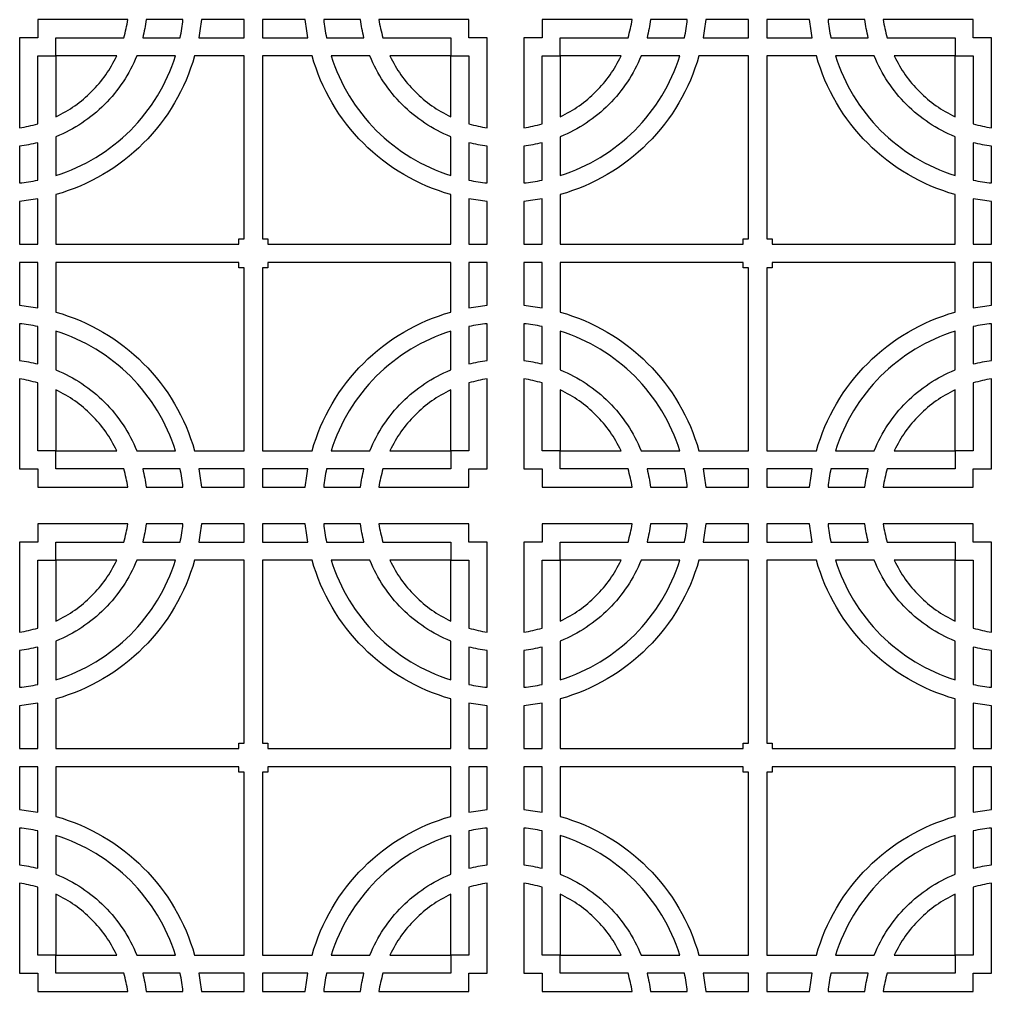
# Model space of a CAD drawing. Extents: x -89 to 89, y -48 to 48.
# Drawn here: x -27.1 to -0.5, y -27.1 to -0.5 of the extents above; entities that cross this region are included whole.
import ezdxf

# ---------------------------------------------------------------- set-up
doc = ezdxf.new("R2010")
doc.units = 0

msp = doc.modelspace()

# ---------------------------------------------------------------- linework, layer by layer
at = {"layer": 'MATERIAL3'}
for points in [[(-26.1, -1.5), (-26.1, -1), (-26.1, -1), (-24.245898, -1), (-24.245898, -1, 0.0183026), (-24.181744, -0.752014, 0.0183026), (-24.135898, -0.5), (-26.6, -0.5), (-26.6, -0.5), (-26.6, -1), (-26.6, -1), (-27.1, -1), (-27.1, -1), (-27.1, -3.464102), (-27.1, -3.464102, 0.0183026), (-26.847986, -3.418256, 0.0183026), (-26.6, -3.354102), (-26.6, -1.5), (-26.6, -1.5), (-26.1, -1.5)], [(-22.625063, -0.5), (-23.631373, -0.5), (-23.631373, -0.5, -0.0159204), (-23.671233, -0.751523, -0.0159204), (-23.727017, -1), (-22.701021, -1), (-22.701021, -1, 0.0126495), (-22.656716, -0.750961, 0.0126495)], [(-22.191673, -1), (-20.95, -1), (-20.95, -1), (-20.95, -0.5), (-20.95, -0.5), (-22.122774, -0.5), (-22.122774, -0.5, -0.0114755), (-22.151485, -0.750791, -0.0114755)], [(-19.277226, -0.5), (-20.45, -0.5), (-20.45, -0.5), (-20.45, -1), (-20.45, -1), (-19.208327, -1), (-19.208327, -1, -0.0114755), (-19.248515, -0.750791, -0.0114755)], [(-18.698979, -1), (-17.672983, -1), (-17.672983, -1, -0.0159204), (-17.728767, -0.751523, -0.0159204), (-17.768627, -0.5), (-18.774937, -0.5), (-18.774937, -0.5, 0.0126495), (-18.743284, -0.750961, 0.0126495)], [(-14.8, -0.5), (-17.264102, -0.5), (-17.264102, -0.5, 0.0183026), (-17.218256, -0.752014, 0.0183026), (-17.154102, -1), (-15.3, -1), (-15.3, -1), (-15.3, -1.5), (-15.3, -1.5), (-14.8, -1.5), (-14.8, -1.5), (-14.8, -3.354102), (-14.8, -3.354102, 0.0183026), (-14.552014, -3.418256, 0.0183026), (-14.3, -3.464102), (-14.3, -1), (-14.3, -1), (-14.8, -1), (-14.8, -1), (-14.8, -0.5)], [(-12.3, -1.5), (-12.3, -1), (-12.3, -1), (-10.445898, -1), (-10.445898, -1, 0.0183026), (-10.381744, -0.752014, 0.0183026), (-10.335898, -0.5), (-12.8, -0.5), (-12.8, -0.5), (-12.8, -1), (-12.8, -1), (-13.3, -1), (-13.3, -1), (-13.3, -3.464102), (-13.3, -3.464102, 0.0183026), (-13.047986, -3.418256, 0.0183026), (-12.8, -3.354102), (-12.8, -1.5), (-12.8, -1.5), (-12.3, -1.5)], [(-8.825063, -0.5), (-9.831373, -0.5), (-9.831373, -0.5, -0.0159204), (-9.871233, -0.751523, -0.0159204), (-9.927017, -1), (-8.901021, -1), (-8.901021, -1, 0.0126495), (-8.856716, -0.750961, 0.0126495)], [(-8.391673, -1), (-7.15, -1), (-7.15, -1), (-7.15, -0.5), (-7.15, -0.5), (-8.322774, -0.5), (-8.322774, -0.5, -0.0114755), (-8.351485, -0.750791, -0.0114755)], [(-5.477226, -0.5), (-6.65, -0.5), (-6.65, -0.5), (-6.65, -1), (-6.65, -1), (-5.408327, -1), (-5.408327, -1, -0.0114755), (-5.448515, -0.750791, -0.0114755)], [(-4.898979, -1), (-3.872983, -1), (-3.872983, -1, -0.0159204), (-3.928767, -0.751523, -0.0159204), (-3.968627, -0.5), (-4.974937, -0.5), (-4.974937, -0.5, 0.0126495), (-4.943284, -0.750961, 0.0126495)], [(-1, -0.5), (-3.464102, -0.5), (-3.464102, -0.5, 0.0183026), (-3.418256, -0.752014, 0.0183026), (-3.354102, -1), (-1.5, -1), (-1.5, -1), (-1.5, -1.5), (-1.5, -1.5), (-1, -1.5), (-1, -1.5), (-1, -3.354102), (-1, -3.354102, 0.0183026), (-0.752014, -3.418256, 0.0183026), (-0.5, -3.464102), (-0.5, -1), (-0.5, -1), (-1, -1), (-1, -1), (-1, -0.5)], [(-20.95, -1.5), (-22.308497, -1.5), (-22.308497, -1.5, -0.127985), (-23.710913, -3.889087, -0.127985), (-26.1, -5.291503), (-26.1, -6.65), (-26.1, -6.65), (-21.1, -6.65), (-21.1, -6.65), (-21.1, -6.5), (-21.1, -6.5), (-20.95, -6.5), (-20.95, -6.5), (-20.95, -1.5)], [(-26.1, -4.769696, 0.120758), (-24.064466, -3.535534, 0.120758), (-22.830304, -1.5), (-23.891901, -1.5), (-23.891901, -1.5, -0.100588), (-24.771573, -2.828427, -0.100588), (-26.1, -3.708099), (-26.1, -4.769696)], [(-26.1, -1.5), (-26.1, -3.162278), (-26.1, -3.162278, 0.0858316), (-25.125126, -2.474874, 0.0858316), (-24.437722, -1.5), (-26.1, -1.5)], [(-15.3, -5.291503, -0.127985), (-17.689087, -3.889087, -0.127985), (-19.091503, -1.5), (-20.45, -1.5), (-20.45, -1.5), (-20.45, -6.5), (-20.45, -6.5), (-20.3, -6.5), (-20.3, -6.5), (-20.3, -6.65), (-20.3, -6.65), (-15.3, -6.65), (-15.3, -6.65), (-15.3, -5.291503)], [(-15.3, -4.769696), (-15.3, -3.708099), (-15.3, -3.708099, -0.100588), (-16.628427, -2.828427, -0.100588), (-17.508099, -1.5), (-18.569696, -1.5), (-18.569696, -1.5, 0.120758), (-17.335534, -3.535534, 0.120758)], [(-15.3, -1.5), (-16.962278, -1.5), (-16.962278, -1.5, 0.0858316), (-16.274874, -2.474874, 0.0858316), (-15.3, -3.162278), (-15.3, -1.5)], [(-7.15, -1.5), (-8.508497, -1.5), (-8.508497, -1.5, -0.127985), (-9.910913, -3.889087, -0.127985), (-12.3, -5.291503), (-12.3, -6.65), (-12.3, -6.65), (-7.3, -6.65), (-7.3, -6.65), (-7.3, -6.5), (-7.3, -6.5), (-7.15, -6.5), (-7.15, -6.5), (-7.15, -1.5)], [(-12.3, -4.769696, 0.120758), (-10.264466, -3.535534, 0.120758), (-9.030304, -1.5), (-10.091901, -1.5), (-10.091901, -1.5, -0.100588), (-10.971573, -2.828427, -0.100588), (-12.3, -3.708099), (-12.3, -4.769696)], [(-12.3, -1.5), (-12.3, -3.162278), (-12.3, -3.162278, 0.0858316), (-11.325126, -2.474874, 0.0858316), (-10.637722, -1.5), (-12.3, -1.5)], [(-1.5, -5.291503, -0.127985), (-3.889087, -3.889087, -0.127985), (-5.291503, -1.5), (-6.65, -1.5), (-6.65, -1.5), (-6.65, -6.5), (-6.65, -6.5), (-6.5, -6.5), (-6.5, -6.5), (-6.5, -6.65), (-6.5, -6.65), (-1.5, -6.65), (-1.5, -6.65), (-1.5, -5.291503)], [(-1.5, -4.769696), (-1.5, -3.708099), (-1.5, -3.708099, -0.100588), (-2.828427, -2.828427, -0.100588), (-3.708099, -1.5), (-4.769696, -1.5), (-4.769696, -1.5, 0.120758), (-3.535534, -3.535534, 0.120758)], [(-1.5, -1.5), (-3.162278, -1.5), (-3.162278, -1.5, 0.0858316), (-2.474874, -2.474874, 0.0858316), (-1.5, -3.162278), (-1.5, -1.5)], [(-26.6, -4.898979), (-26.6, -3.872983), (-26.6, -3.872983, -0.0159204), (-26.848477, -3.928767, -0.0159204), (-27.1, -3.968627), (-27.1, -4.974937), (-27.1, -4.974937, 0.0126495), (-26.849039, -4.943284, 0.0126495)], [(-14.8, -3.872983), (-14.8, -4.898979), (-14.8, -4.898979, 0.0126495), (-14.550961, -4.943284, 0.0126495), (-14.3, -4.974937), (-14.3, -3.968627), (-14.3, -3.968627, -0.0159204), (-14.551523, -3.928767, -0.0159204)], [(-12.8, -4.898979), (-12.8, -3.872983), (-12.8, -3.872983, -0.0159204), (-13.048477, -3.928767, -0.0159204), (-13.3, -3.968627), (-13.3, -4.974937), (-13.3, -4.974937, 0.0126495), (-13.049039, -4.943284, 0.0126495)], [(-1, -3.872983), (-1, -4.898979), (-1, -4.898979, 0.0126495), (-0.750961, -4.943284, 0.0126495), (-0.5, -4.974937), (-0.5, -3.968627), (-0.5, -3.968627, -0.0159204), (-0.751523, -3.928767, -0.0159204)], [(-26.6, -6.65), (-26.6, -5.408327), (-26.6, -5.408327, -0.0114755), (-26.849209, -5.448515, -0.0114755), (-27.1, -5.477226), (-27.1, -6.65), (-27.1, -6.65), (-26.6, -6.65)], [(-14.3, -6.65), (-14.3, -5.477226), (-14.3, -5.477226, -0.0114755), (-14.550791, -5.448515, -0.0114755), (-14.8, -5.408327), (-14.8, -6.65), (-14.8, -6.65), (-14.3, -6.65)], [(-12.8, -6.65), (-12.8, -5.408327), (-12.8, -5.408327, -0.0114755), (-13.049209, -5.448515, -0.0114755), (-13.3, -5.477226), (-13.3, -6.65), (-13.3, -6.65), (-12.8, -6.65)], [(-0.5, -6.65), (-0.5, -5.477226), (-0.5, -5.477226, -0.0114755), (-0.750791, -5.448515, -0.0114755), (-1, -5.408327), (-1, -6.65), (-1, -6.65), (-0.5, -6.65)], [(-26.6, -8.391673), (-26.6, -7.15), (-26.6, -7.15), (-27.1, -7.15), (-27.1, -7.15), (-27.1, -8.322774), (-27.1, -8.322774, -0.0114755), (-26.849209, -8.351485, -0.0114755)], [(-26.1, -7.15), (-26.1, -8.508497), (-26.1, -8.508497, -0.127985), (-23.710913, -9.910913, -0.127985), (-22.308497, -12.3), (-20.95, -12.3), (-20.95, -12.3), (-20.95, -7.3), (-20.95, -7.3), (-21.1, -7.3), (-21.1, -7.3), (-21.1, -7.15), (-21.1, -7.15), (-26.1, -7.15)], [(-20.45, -12.3), (-19.091503, -12.3), (-19.091503, -12.3, -0.127985), (-17.689087, -9.910913, -0.127985), (-15.3, -8.508497), (-15.3, -7.15), (-15.3, -7.15), (-20.3, -7.15), (-20.3, -7.15), (-20.3, -7.3), (-20.3, -7.3), (-20.45, -7.3), (-20.45, -7.3), (-20.45, -12.3)], [(-14.8, -7.15), (-14.8, -8.391673), (-14.8, -8.391673, -0.0114755), (-14.550791, -8.351485, -0.0114755), (-14.3, -8.322774), (-14.3, -7.15), (-14.3, -7.15), (-14.8, -7.15)], [(-12.8, -8.391673), (-12.8, -7.15), (-12.8, -7.15), (-13.3, -7.15), (-13.3, -7.15), (-13.3, -8.322774), (-13.3, -8.322774, -0.0114755), (-13.049209, -8.351485, -0.0114755)], [(-12.3, -7.15), (-12.3, -8.508497), (-12.3, -8.508497, -0.127985), (-9.910913, -9.910913, -0.127985), (-8.508497, -12.3), (-7.15, -12.3), (-7.15, -12.3), (-7.15, -7.3), (-7.15, -7.3), (-7.3, -7.3), (-7.3, -7.3), (-7.3, -7.15), (-7.3, -7.15), (-12.3, -7.15)], [(-6.65, -12.3), (-5.291503, -12.3), (-5.291503, -12.3, -0.127985), (-3.889087, -9.910913, -0.127985), (-1.5, -8.508497), (-1.5, -7.15), (-1.5, -7.15), (-6.5, -7.15), (-6.5, -7.15), (-6.5, -7.3), (-6.5, -7.3), (-6.65, -7.3), (-6.65, -7.3), (-6.65, -12.3)], [(-1, -7.15), (-1, -8.391673), (-1, -8.391673, -0.0114755), (-0.750791, -8.351485, -0.0114755), (-0.5, -8.322774), (-0.5, -7.15), (-0.5, -7.15), (-1, -7.15)], [(-27.1, -8.825063), (-27.1, -9.831373), (-27.1, -9.831373, -0.0159204), (-26.848477, -9.871233, -0.0159204), (-26.6, -9.927017), (-26.6, -8.901021), (-26.6, -8.901021, 0.0126495), (-26.849039, -8.856716, 0.0126495)], [(-26.1, -10.091901, -0.100588), (-24.771573, -10.971573, -0.100588), (-23.891901, -12.3), (-22.830304, -12.3), (-22.830304, -12.3, 0.120758), (-24.064466, -10.264466, 0.120758), (-26.1, -9.030304), (-26.1, -10.091901)], [(-17.508099, -12.3, -0.100588), (-16.628427, -10.971573, -0.100588), (-15.3, -10.091901), (-15.3, -9.030304), (-15.3, -9.030304, 0.120758), (-17.335534, -10.264466, 0.120758), (-18.569696, -12.3), (-17.508099, -12.3)], [(-14.3, -9.831373), (-14.3, -8.825063), (-14.3, -8.825063, 0.0126495), (-14.550961, -8.856716, 0.0126495), (-14.8, -8.901021), (-14.8, -9.927017), (-14.8, -9.927017, -0.0159204), (-14.551523, -9.871233, -0.0159204)], [(-13.3, -8.825063), (-13.3, -9.831373), (-13.3, -9.831373, -0.0159204), (-13.048477, -9.871233, -0.0159204), (-12.8, -9.927017), (-12.8, -8.901021), (-12.8, -8.901021, 0.0126495), (-13.049039, -8.856716, 0.0126495)], [(-12.3, -10.091901, -0.100588), (-10.971573, -10.971573, -0.100588), (-10.091901, -12.3), (-9.030304, -12.3), (-9.030304, -12.3, 0.120758), (-10.264466, -10.264466, 0.120758), (-12.3, -9.030304), (-12.3, -10.091901)], [(-3.708099, -12.3, -0.100588), (-2.828427, -10.971573, -0.100588), (-1.5, -10.091901), (-1.5, -9.030304), (-1.5, -9.030304, 0.120758), (-3.535534, -10.264466, 0.120758), (-4.769696, -12.3), (-3.708099, -12.3)], [(-0.5, -9.831373), (-0.5, -8.825063), (-0.5, -8.825063, 0.0126495), (-0.750961, -8.856716, 0.0126495), (-1, -8.901021), (-1, -9.927017), (-1, -9.927017, -0.0159204), (-0.751523, -9.871233, -0.0159204)], [(-26.6, -13.3), (-24.135898, -13.3), (-24.135898, -13.3, 0.0183026), (-24.181744, -13.047986, 0.0183026), (-24.245898, -12.8), (-26.1, -12.8), (-26.1, -12.8), (-26.1, -12.3), (-26.1, -12.3), (-26.6, -12.3), (-26.6, -12.3), (-26.6, -10.445898), (-26.6, -10.445898, 0.0183026), (-26.847986, -10.381744, 0.0183026), (-27.1, -10.335898), (-27.1, -12.8), (-27.1, -12.8), (-26.6, -12.8), (-26.6, -12.8), (-26.6, -13.3)], [(-14.3, -12.8), (-14.3, -10.335898), (-14.3, -10.335898, 0.0183026), (-14.552014, -10.381744, 0.0183026), (-14.8, -10.445898), (-14.8, -12.3), (-14.8, -12.3), (-15.3, -12.3), (-15.3, -12.3), (-15.3, -12.8), (-15.3, -12.8), (-17.154102, -12.8), (-17.154102, -12.8, 0.0183026), (-17.218256, -13.047986, 0.0183026), (-17.264102, -13.3), (-14.8, -13.3), (-14.8, -13.3), (-14.8, -12.8), (-14.8, -12.8), (-14.3, -12.8)], [(-12.8, -13.3), (-10.335898, -13.3), (-10.335898, -13.3, 0.0183026), (-10.381744, -13.047986, 0.0183026), (-10.445898, -12.8), (-12.3, -12.8), (-12.3, -12.8), (-12.3, -12.3), (-12.3, -12.3), (-12.8, -12.3), (-12.8, -12.3), (-12.8, -10.445898), (-12.8, -10.445898, 0.0183026), (-13.047986, -10.381744, 0.0183026), (-13.3, -10.335898), (-13.3, -12.8), (-13.3, -12.8), (-12.8, -12.8), (-12.8, -12.8), (-12.8, -13.3)], [(-0.5, -12.8), (-0.5, -10.335898), (-0.5, -10.335898, 0.0183026), (-0.752014, -10.381744, 0.0183026), (-1, -10.445898), (-1, -12.3), (-1, -12.3), (-1.5, -12.3), (-1.5, -12.3), (-1.5, -12.8), (-1.5, -12.8), (-3.354102, -12.8), (-3.354102, -12.8, 0.0183026), (-3.418256, -13.047986, 0.0183026), (-3.464102, -13.3), (-1, -13.3), (-1, -13.3), (-1, -12.8), (-1, -12.8), (-0.5, -12.8)], [(-26.1, -12.3), (-24.437722, -12.3), (-24.437722, -12.3, 0.0858316), (-25.125126, -11.325126, 0.0858316), (-26.1, -10.637722), (-26.1, -12.3)], [(-15.3, -12.3), (-15.3, -10.637722), (-15.3, -10.637722, 0.0858316), (-16.274874, -11.325126, 0.0858316), (-16.962278, -12.3), (-15.3, -12.3)], [(-12.3, -12.3), (-10.637722, -12.3), (-10.637722, -12.3, 0.0858316), (-11.325126, -11.325126, 0.0858316), (-12.3, -10.637722), (-12.3, -12.3)], [(-1.5, -12.3), (-1.5, -10.637722), (-1.5, -10.637722, 0.0858316), (-2.474874, -11.325126, 0.0858316), (-3.162278, -12.3), (-1.5, -12.3)], [(-23.631373, -13.3), (-22.625063, -13.3), (-22.625063, -13.3, 0.0126495), (-22.656716, -13.049039, 0.0126495), (-22.701021, -12.8), (-23.727017, -12.8), (-23.727017, -12.8, -0.0159204), (-23.671233, -13.048477, -0.0159204)], [(-20.95, -12.8), (-22.191673, -12.8), (-22.191673, -12.8, -0.0114755), (-22.151485, -13.049209, -0.0114755), (-22.122774, -13.3), (-20.95, -13.3), (-20.95, -13.3), (-20.95, -12.8)], [(-19.208327, -12.8), (-20.45, -12.8), (-20.45, -12.8), (-20.45, -13.3), (-20.45, -13.3), (-19.277226, -13.3), (-19.277226, -13.3, -0.0114755), (-19.248515, -13.049209, -0.0114755)], [(-18.774937, -13.3), (-17.768627, -13.3), (-17.768627, -13.3, -0.0159204), (-17.728767, -13.048477, -0.0159204), (-17.672983, -12.8), (-18.698979, -12.8), (-18.698979, -12.8, 0.0126495), (-18.743284, -13.049039, 0.0126495)], [(-9.831373, -13.3), (-8.825063, -13.3), (-8.825063, -13.3, 0.0126495), (-8.856716, -13.049039, 0.0126495), (-8.901021, -12.8), (-9.927017, -12.8), (-9.927017, -12.8, -0.0159204), (-9.871233, -13.048477, -0.0159204)], [(-7.15, -12.8), (-8.391673, -12.8), (-8.391673, -12.8, -0.0114755), (-8.351485, -13.049209, -0.0114755), (-8.322774, -13.3), (-7.15, -13.3), (-7.15, -13.3), (-7.15, -12.8)], [(-5.408327, -12.8), (-6.65, -12.8), (-6.65, -12.8), (-6.65, -13.3), (-6.65, -13.3), (-5.477226, -13.3), (-5.477226, -13.3, -0.0114755), (-5.448515, -13.049209, -0.0114755)], [(-4.974937, -13.3), (-3.968627, -13.3), (-3.968627, -13.3, -0.0159204), (-3.928767, -13.048477, -0.0159204), (-3.872983, -12.8), (-4.898979, -12.8), (-4.898979, -12.8, 0.0126495), (-4.943284, -13.049039, 0.0126495)], [(-26.1, -15.3), (-26.1, -14.8), (-26.1, -14.8), (-24.245898, -14.8), (-24.245898, -14.8, 0.0183026), (-24.181744, -14.552014, 0.0183026), (-24.135898, -14.3), (-26.6, -14.3), (-26.6, -14.3), (-26.6, -14.8), (-26.6, -14.8), (-27.1, -14.8), (-27.1, -14.8), (-27.1, -17.264102), (-27.1, -17.264102, 0.0183026), (-26.847986, -17.218256, 0.0183026), (-26.6, -17.154102), (-26.6, -15.3), (-26.6, -15.3), (-26.1, -15.3)], [(-22.625063, -14.3), (-23.631373, -14.3), (-23.631373, -14.3, -0.0159204), (-23.671233, -14.551523, -0.0159204), (-23.727017, -14.8), (-22.701021, -14.8), (-22.701021, -14.8, 0.0126495), (-22.656716, -14.550961, 0.0126495)], [(-22.191673, -14.8), (-20.95, -14.8), (-20.95, -14.8), (-20.95, -14.3), (-20.95, -14.3), (-22.122774, -14.3), (-22.122774, -14.3, -0.0114755), (-22.151485, -14.550791, -0.0114755)], [(-19.277226, -14.3), (-20.45, -14.3), (-20.45, -14.3), (-20.45, -14.8), (-20.45, -14.8), (-19.208327, -14.8), (-19.208327, -14.8, -0.0114755), (-19.248515, -14.550791, -0.0114755)], [(-18.698979, -14.8), (-17.672983, -14.8), (-17.672983, -14.8, -0.0159204), (-17.728767, -14.551523, -0.0159204), (-17.768627, -14.3), (-18.774937, -14.3), (-18.774937, -14.3, 0.0126495), (-18.743284, -14.550961, 0.0126495)], [(-14.8, -14.3), (-17.264102, -14.3), (-17.264102, -14.3, 0.0183026), (-17.218256, -14.552014, 0.0183026), (-17.154102, -14.8), (-15.3, -14.8), (-15.3, -14.8), (-15.3, -15.3), (-15.3, -15.3), (-14.8, -15.3), (-14.8, -15.3), (-14.8, -17.154102), (-14.8, -17.154102, 0.0183026), (-14.552014, -17.218256, 0.0183026), (-14.3, -17.264102), (-14.3, -14.8), (-14.3, -14.8), (-14.8, -14.8), (-14.8, -14.8), (-14.8, -14.3)], [(-12.3, -15.3), (-12.3, -14.8), (-12.3, -14.8), (-10.445898, -14.8), (-10.445898, -14.8, 0.0183026), (-10.381744, -14.552014, 0.0183026), (-10.335898, -14.3), (-12.8, -14.3), (-12.8, -14.3), (-12.8, -14.8), (-12.8, -14.8), (-13.3, -14.8), (-13.3, -14.8), (-13.3, -17.264102), (-13.3, -17.264102, 0.0183026), (-13.047986, -17.218256, 0.0183026), (-12.8, -17.154102), (-12.8, -15.3), (-12.8, -15.3), (-12.3, -15.3)], [(-8.825063, -14.3), (-9.831373, -14.3), (-9.831373, -14.3, -0.0159204), (-9.871233, -14.551523, -0.0159204), (-9.927017, -14.8), (-8.901021, -14.8), (-8.901021, -14.8, 0.0126495), (-8.856716, -14.550961, 0.0126495)], [(-8.391673, -14.8), (-7.15, -14.8), (-7.15, -14.8), (-7.15, -14.3), (-7.15, -14.3), (-8.322774, -14.3), (-8.322774, -14.3, -0.0114755), (-8.351485, -14.550791, -0.0114755)], [(-5.477226, -14.3), (-6.65, -14.3), (-6.65, -14.3), (-6.65, -14.8), (-6.65, -14.8), (-5.408327, -14.8), (-5.408327, -14.8, -0.0114755), (-5.448515, -14.550791, -0.0114755)], [(-4.898979, -14.8), (-3.872983, -14.8), (-3.872983, -14.8, -0.0159204), (-3.928767, -14.551523, -0.0159204), (-3.968627, -14.3), (-4.974937, -14.3), (-4.974937, -14.3, 0.0126495), (-4.943284, -14.550961, 0.0126495)], [(-1, -14.3), (-3.464102, -14.3), (-3.464102, -14.3, 0.0183026), (-3.418256, -14.552014, 0.0183026), (-3.354102, -14.8), (-1.5, -14.8), (-1.5, -14.8), (-1.5, -15.3), (-1.5, -15.3), (-1, -15.3), (-1, -15.3), (-1, -17.154102), (-1, -17.154102, 0.0183026), (-0.752014, -17.218256, 0.0183026), (-0.5, -17.264102), (-0.5, -14.8), (-0.5, -14.8), (-1, -14.8), (-1, -14.8), (-1, -14.3)], [(-26.1, -15.3), (-26.1, -16.962278), (-26.1, -16.962278, 0.0858316), (-25.125126, -16.274874, 0.0858316), (-24.437722, -15.3), (-26.1, -15.3)], [(-26.1, -18.569696, 0.120758), (-24.064466, -17.335534, 0.120758), (-22.830304, -15.3), (-23.891901, -15.3), (-23.891901, -15.3, -0.100588), (-24.771573, -16.628427, -0.100588), (-26.1, -17.508099), (-26.1, -18.569696)], [(-20.95, -15.3), (-22.308497, -15.3), (-22.308497, -15.3, -0.127985), (-23.710913, -17.689087, -0.127985), (-26.1, -19.091503), (-26.1, -20.45), (-26.1, -20.45), (-21.1, -20.45), (-21.1, -20.45), (-21.1, -20.3), (-21.1, -20.3), (-20.95, -20.3), (-20.95, -20.3), (-20.95, -15.3)], [(-15.3, -19.091503, -0.127985), (-17.689087, -17.689087, -0.127985), (-19.091503, -15.3), (-20.45, -15.3), (-20.45, -15.3), (-20.45, -20.3), (-20.45, -20.3), (-20.3, -20.3), (-20.3, -20.3), (-20.3, -20.45), (-20.3, -20.45), (-15.3, -20.45), (-15.3, -20.45), (-15.3, -19.091503)], [(-15.3, -18.569696), (-15.3, -17.508099), (-15.3, -17.508099, -0.100588), (-16.628427, -16.628427, -0.100588), (-17.508099, -15.3), (-18.569696, -15.3), (-18.569696, -15.3, 0.120758), (-17.335534, -17.335534, 0.120758)], [(-15.3, -15.3), (-16.962278, -15.3), (-16.962278, -15.3, 0.0858316), (-16.274874, -16.274874, 0.0858316), (-15.3, -16.962278), (-15.3, -15.3)], [(-12.3, -15.3), (-12.3, -16.962278), (-12.3, -16.962278, 0.0858316), (-11.325126, -16.274874, 0.0858316), (-10.637722, -15.3), (-12.3, -15.3)], [(-12.3, -18.569696, 0.120758), (-10.264466, -17.335534, 0.120758), (-9.030304, -15.3), (-10.091901, -15.3), (-10.091901, -15.3, -0.100588), (-10.971573, -16.628427, -0.100588), (-12.3, -17.508099), (-12.3, -18.569696)], [(-7.15, -15.3), (-8.508497, -15.3), (-8.508497, -15.3, -0.127985), (-9.910913, -17.689087, -0.127985), (-12.3, -19.091503), (-12.3, -20.45), (-12.3, -20.45), (-7.3, -20.45), (-7.3, -20.45), (-7.3, -20.3), (-7.3, -20.3), (-7.15, -20.3), (-7.15, -20.3), (-7.15, -15.3)], [(-1.5, -19.091503, -0.127985), (-3.889087, -17.689087, -0.127985), (-5.291503, -15.3), (-6.65, -15.3), (-6.65, -15.3), (-6.65, -20.3), (-6.65, -20.3), (-6.5, -20.3), (-6.5, -20.3), (-6.5, -20.45), (-6.5, -20.45), (-1.5, -20.45), (-1.5, -20.45), (-1.5, -19.091503)], [(-1.5, -18.569696), (-1.5, -17.508099), (-1.5, -17.508099, -0.100588), (-2.828427, -16.628427, -0.100588), (-3.708099, -15.3), (-4.769696, -15.3), (-4.769696, -15.3, 0.120758), (-3.535534, -17.335534, 0.120758)], [(-1.5, -15.3), (-3.162278, -15.3), (-3.162278, -15.3, 0.0858316), (-2.474874, -16.274874, 0.0858316), (-1.5, -16.962278), (-1.5, -15.3)], [(-26.6, -18.698979), (-26.6, -17.672983), (-26.6, -17.672983, -0.0159204), (-26.848477, -17.728767, -0.0159204), (-27.1, -17.768627), (-27.1, -18.774937), (-27.1, -18.774937, 0.0126495), (-26.849039, -18.743284, 0.0126495)], [(-14.8, -17.672983), (-14.8, -18.698979), (-14.8, -18.698979, 0.0126495), (-14.550961, -18.743284, 0.0126495), (-14.3, -18.774937), (-14.3, -17.768627), (-14.3, -17.768627, -0.0159204), (-14.551523, -17.728767, -0.0159204)], [(-12.8, -18.698979), (-12.8, -17.672983), (-12.8, -17.672983, -0.0159204), (-13.048477, -17.728767, -0.0159204), (-13.3, -17.768627), (-13.3, -18.774937), (-13.3, -18.774937, 0.0126495), (-13.049039, -18.743284, 0.0126495)], [(-1, -17.672983), (-1, -18.698979), (-1, -18.698979, 0.0126495), (-0.750961, -18.743284, 0.0126495), (-0.5, -18.774937), (-0.5, -17.768627), (-0.5, -17.768627, -0.0159204), (-0.751523, -17.728767, -0.0159204)], [(-26.6, -20.45), (-26.6, -19.208327), (-26.6, -19.208327, -0.0114755), (-26.849209, -19.248515, -0.0114755), (-27.1, -19.277226), (-27.1, -20.45), (-27.1, -20.45), (-26.6, -20.45)], [(-14.3, -20.45), (-14.3, -19.277226), (-14.3, -19.277226, -0.0114755), (-14.550791, -19.248515, -0.0114755), (-14.8, -19.208327), (-14.8, -20.45), (-14.8, -20.45), (-14.3, -20.45)], [(-12.8, -20.45), (-12.8, -19.208327), (-12.8, -19.208327, -0.0114755), (-13.049209, -19.248515, -0.0114755), (-13.3, -19.277226), (-13.3, -20.45), (-13.3, -20.45), (-12.8, -20.45)], [(-0.5, -20.45), (-0.5, -19.277226), (-0.5, -19.277226, -0.0114755), (-0.750791, -19.248515, -0.0114755), (-1, -19.208327), (-1, -20.45), (-1, -20.45), (-0.5, -20.45)], [(-26.6, -22.191673), (-26.6, -20.95), (-26.6, -20.95), (-27.1, -20.95), (-27.1, -20.95), (-27.1, -22.122774), (-27.1, -22.122774, -0.0114755), (-26.849209, -22.151485, -0.0114755)], [(-26.1, -20.95), (-26.1, -22.308497), (-26.1, -22.308497, -0.127985), (-23.710913, -23.710913, -0.127985), (-22.308497, -26.1), (-20.95, -26.1), (-20.95, -26.1), (-20.95, -21.1), (-20.95, -21.1), (-21.1, -21.1), (-21.1, -21.1), (-21.1, -20.95), (-21.1, -20.95), (-26.1, -20.95)], [(-20.45, -26.1), (-19.091503, -26.1), (-19.091503, -26.1, -0.127985), (-17.689087, -23.710913, -0.127985), (-15.3, -22.308497), (-15.3, -20.95), (-15.3, -20.95), (-20.3, -20.95), (-20.3, -20.95), (-20.3, -21.1), (-20.3, -21.1), (-20.45, -21.1), (-20.45, -21.1), (-20.45, -26.1)], [(-14.8, -20.95), (-14.8, -22.191673), (-14.8, -22.191673, -0.0114755), (-14.550791, -22.151485, -0.0114755), (-14.3, -22.122774), (-14.3, -20.95), (-14.3, -20.95), (-14.8, -20.95)], [(-12.8, -22.191673), (-12.8, -20.95), (-12.8, -20.95), (-13.3, -20.95), (-13.3, -20.95), (-13.3, -22.122774), (-13.3, -22.122774, -0.0114755), (-13.049209, -22.151485, -0.0114755)], [(-12.3, -20.95), (-12.3, -22.308497), (-12.3, -22.308497, -0.127985), (-9.910913, -23.710913, -0.127985), (-8.508497, -26.1), (-7.15, -26.1), (-7.15, -26.1), (-7.15, -21.1), (-7.15, -21.1), (-7.3, -21.1), (-7.3, -21.1), (-7.3, -20.95), (-7.3, -20.95), (-12.3, -20.95)], [(-6.65, -26.1), (-5.291503, -26.1), (-5.291503, -26.1, -0.127985), (-3.889087, -23.710913, -0.127985), (-1.5, -22.308497), (-1.5, -20.95), (-1.5, -20.95), (-6.5, -20.95), (-6.5, -20.95), (-6.5, -21.1), (-6.5, -21.1), (-6.65, -21.1), (-6.65, -21.1), (-6.65, -26.1)], [(-1, -20.95), (-1, -22.191673), (-1, -22.191673, -0.0114755), (-0.750791, -22.151485, -0.0114755), (-0.5, -22.122774), (-0.5, -20.95), (-0.5, -20.95), (-1, -20.95)], [(-27.1, -22.625063), (-27.1, -23.631373), (-27.1, -23.631373, -0.0159204), (-26.848477, -23.671233, -0.0159204), (-26.6, -23.727017), (-26.6, -22.701021), (-26.6, -22.701021, 0.0126495), (-26.849039, -22.656716, 0.0126495)], [(-26.1, -23.891901, -0.100588), (-24.771573, -24.771573, -0.100588), (-23.891901, -26.1), (-22.830304, -26.1), (-22.830304, -26.1, 0.120758), (-24.064466, -24.064466, 0.120758), (-26.1, -22.830304), (-26.1, -23.891901)], [(-17.508099, -26.1, -0.100588), (-16.628427, -24.771573, -0.100588), (-15.3, -23.891901), (-15.3, -22.830304), (-15.3, -22.830304, 0.120758), (-17.335534, -24.064466, 0.120758), (-18.569696, -26.1), (-17.508099, -26.1)], [(-14.3, -23.631373), (-14.3, -22.625063), (-14.3, -22.625063, 0.0126495), (-14.550961, -22.656716, 0.0126495), (-14.8, -22.701021), (-14.8, -23.727017), (-14.8, -23.727017, -0.0159204), (-14.551523, -23.671233, -0.0159204)], [(-13.3, -22.625063), (-13.3, -23.631373), (-13.3, -23.631373, -0.0159204), (-13.048477, -23.671233, -0.0159204), (-12.8, -23.727017), (-12.8, -22.701021), (-12.8, -22.701021, 0.0126495), (-13.049039, -22.656716, 0.0126495)], [(-12.3, -23.891901, -0.100588), (-10.971573, -24.771573, -0.100588), (-10.091901, -26.1), (-9.030304, -26.1), (-9.030304, -26.1, 0.120758), (-10.264466, -24.064466, 0.120758), (-12.3, -22.830304), (-12.3, -23.891901)], [(-3.708099, -26.1, -0.100588), (-2.828427, -24.771573, -0.100588), (-1.5, -23.891901), (-1.5, -22.830304), (-1.5, -22.830304, 0.120758), (-3.535534, -24.064466, 0.120758), (-4.769696, -26.1), (-3.708099, -26.1)], [(-0.5, -23.631373), (-0.5, -22.625063), (-0.5, -22.625063, 0.0126495), (-0.750961, -22.656716, 0.0126495), (-1, -22.701021), (-1, -23.727017), (-1, -23.727017, -0.0159204), (-0.751523, -23.671233, -0.0159204)], [(-26.6, -27.1), (-24.135898, -27.1), (-24.135898, -27.1, 0.0183026), (-24.181744, -26.847986, 0.0183026), (-24.245898, -26.6), (-26.1, -26.6), (-26.1, -26.6), (-26.1, -26.1), (-26.1, -26.1), (-26.6, -26.1), (-26.6, -26.1), (-26.6, -24.245898), (-26.6, -24.245898, 0.0183026), (-26.847986, -24.181744, 0.0183026), (-27.1, -24.135898), (-27.1, -26.6), (-27.1, -26.6), (-26.6, -26.6), (-26.6, -26.6), (-26.6, -27.1)], [(-14.3, -26.6), (-14.3, -24.135898), (-14.3, -24.135898, 0.0183026), (-14.552014, -24.181744, 0.0183026), (-14.8, -24.245898), (-14.8, -26.1), (-14.8, -26.1), (-15.3, -26.1), (-15.3, -26.1), (-15.3, -26.6), (-15.3, -26.6), (-17.154102, -26.6), (-17.154102, -26.6, 0.0183026), (-17.218256, -26.847986, 0.0183026), (-17.264102, -27.1), (-14.8, -27.1), (-14.8, -27.1), (-14.8, -26.6), (-14.8, -26.6), (-14.3, -26.6)], [(-12.8, -27.1), (-10.335898, -27.1), (-10.335898, -27.1, 0.0183026), (-10.381744, -26.847986, 0.0183026), (-10.445898, -26.6), (-12.3, -26.6), (-12.3, -26.6), (-12.3, -26.1), (-12.3, -26.1), (-12.8, -26.1), (-12.8, -26.1), (-12.8, -24.245898), (-12.8, -24.245898, 0.0183026), (-13.047986, -24.181744, 0.0183026), (-13.3, -24.135898), (-13.3, -26.6), (-13.3, -26.6), (-12.8, -26.6), (-12.8, -26.6), (-12.8, -27.1)], [(-0.5, -26.6), (-0.5, -24.135898), (-0.5, -24.135898, 0.0183026), (-0.752014, -24.181744, 0.0183026), (-1, -24.245898), (-1, -26.1), (-1, -26.1), (-1.5, -26.1), (-1.5, -26.1), (-1.5, -26.6), (-1.5, -26.6), (-3.354102, -26.6), (-3.354102, -26.6, 0.0183026), (-3.418256, -26.847986, 0.0183026), (-3.464102, -27.1), (-1, -27.1), (-1, -27.1), (-1, -26.6), (-1, -26.6), (-0.5, -26.6)], [(-26.1, -26.1), (-24.437722, -26.1), (-24.437722, -26.1, 0.0858316), (-25.125126, -25.125126, 0.0858316), (-26.1, -24.437722), (-26.1, -26.1)], [(-15.3, -26.1), (-15.3, -24.437722), (-15.3, -24.437722, 0.0858316), (-16.274874, -25.125126, 0.0858316), (-16.962278, -26.1), (-15.3, -26.1)], [(-12.3, -26.1), (-10.637722, -26.1), (-10.637722, -26.1, 0.0858316), (-11.325126, -25.125126, 0.0858316), (-12.3, -24.437722), (-12.3, -26.1)], [(-1.5, -26.1), (-1.5, -24.437722), (-1.5, -24.437722, 0.0858316), (-2.474874, -25.125126, 0.0858316), (-3.162278, -26.1), (-1.5, -26.1)], [(-23.631373, -27.1), (-22.625063, -27.1), (-22.625063, -27.1, 0.0126495), (-22.656716, -26.849039, 0.0126495), (-22.701021, -26.6), (-23.727017, -26.6), (-23.727017, -26.6, -0.0159204), (-23.671233, -26.848477, -0.0159204)], [(-20.95, -26.6), (-22.191673, -26.6), (-22.191673, -26.6, -0.0114755), (-22.151485, -26.849209, -0.0114755), (-22.122774, -27.1), (-20.95, -27.1), (-20.95, -27.1), (-20.95, -26.6)], [(-19.208327, -26.6), (-20.45, -26.6), (-20.45, -26.6), (-20.45, -27.1), (-20.45, -27.1), (-19.277226, -27.1), (-19.277226, -27.1, -0.0114755), (-19.248515, -26.849209, -0.0114755)], [(-18.774937, -27.1), (-17.768627, -27.1), (-17.768627, -27.1, -0.0159204), (-17.728767, -26.848477, -0.0159204), (-17.672983, -26.6), (-18.698979, -26.6), (-18.698979, -26.6, 0.0126495), (-18.743284, -26.849039, 0.0126495)], [(-9.831373, -27.1), (-8.825063, -27.1), (-8.825063, -27.1, 0.0126495), (-8.856716, -26.849039, 0.0126495), (-8.901021, -26.6), (-9.927017, -26.6), (-9.927017, -26.6, -0.0159204), (-9.871233, -26.848477, -0.0159204)], [(-7.15, -26.6), (-8.391673, -26.6), (-8.391673, -26.6, -0.0114755), (-8.351485, -26.849209, -0.0114755), (-8.322774, -27.1), (-7.15, -27.1), (-7.15, -27.1), (-7.15, -26.6)], [(-5.408327, -26.6), (-6.65, -26.6), (-6.65, -26.6), (-6.65, -27.1), (-6.65, -27.1), (-5.477226, -27.1), (-5.477226, -27.1, -0.0114755), (-5.448515, -26.849209, -0.0114755)], [(-4.974937, -27.1), (-3.968627, -27.1), (-3.968627, -27.1, -0.0159204), (-3.928767, -26.848477, -0.0159204), (-3.872983, -26.6), (-4.898979, -26.6), (-4.898979, -26.6, 0.0126495), (-4.943284, -26.849039, 0.0126495)]]:
    msp.add_lwpolyline(points, format="xyb", close=True, dxfattribs=at)

doc.saveas('drawing.dxf')
